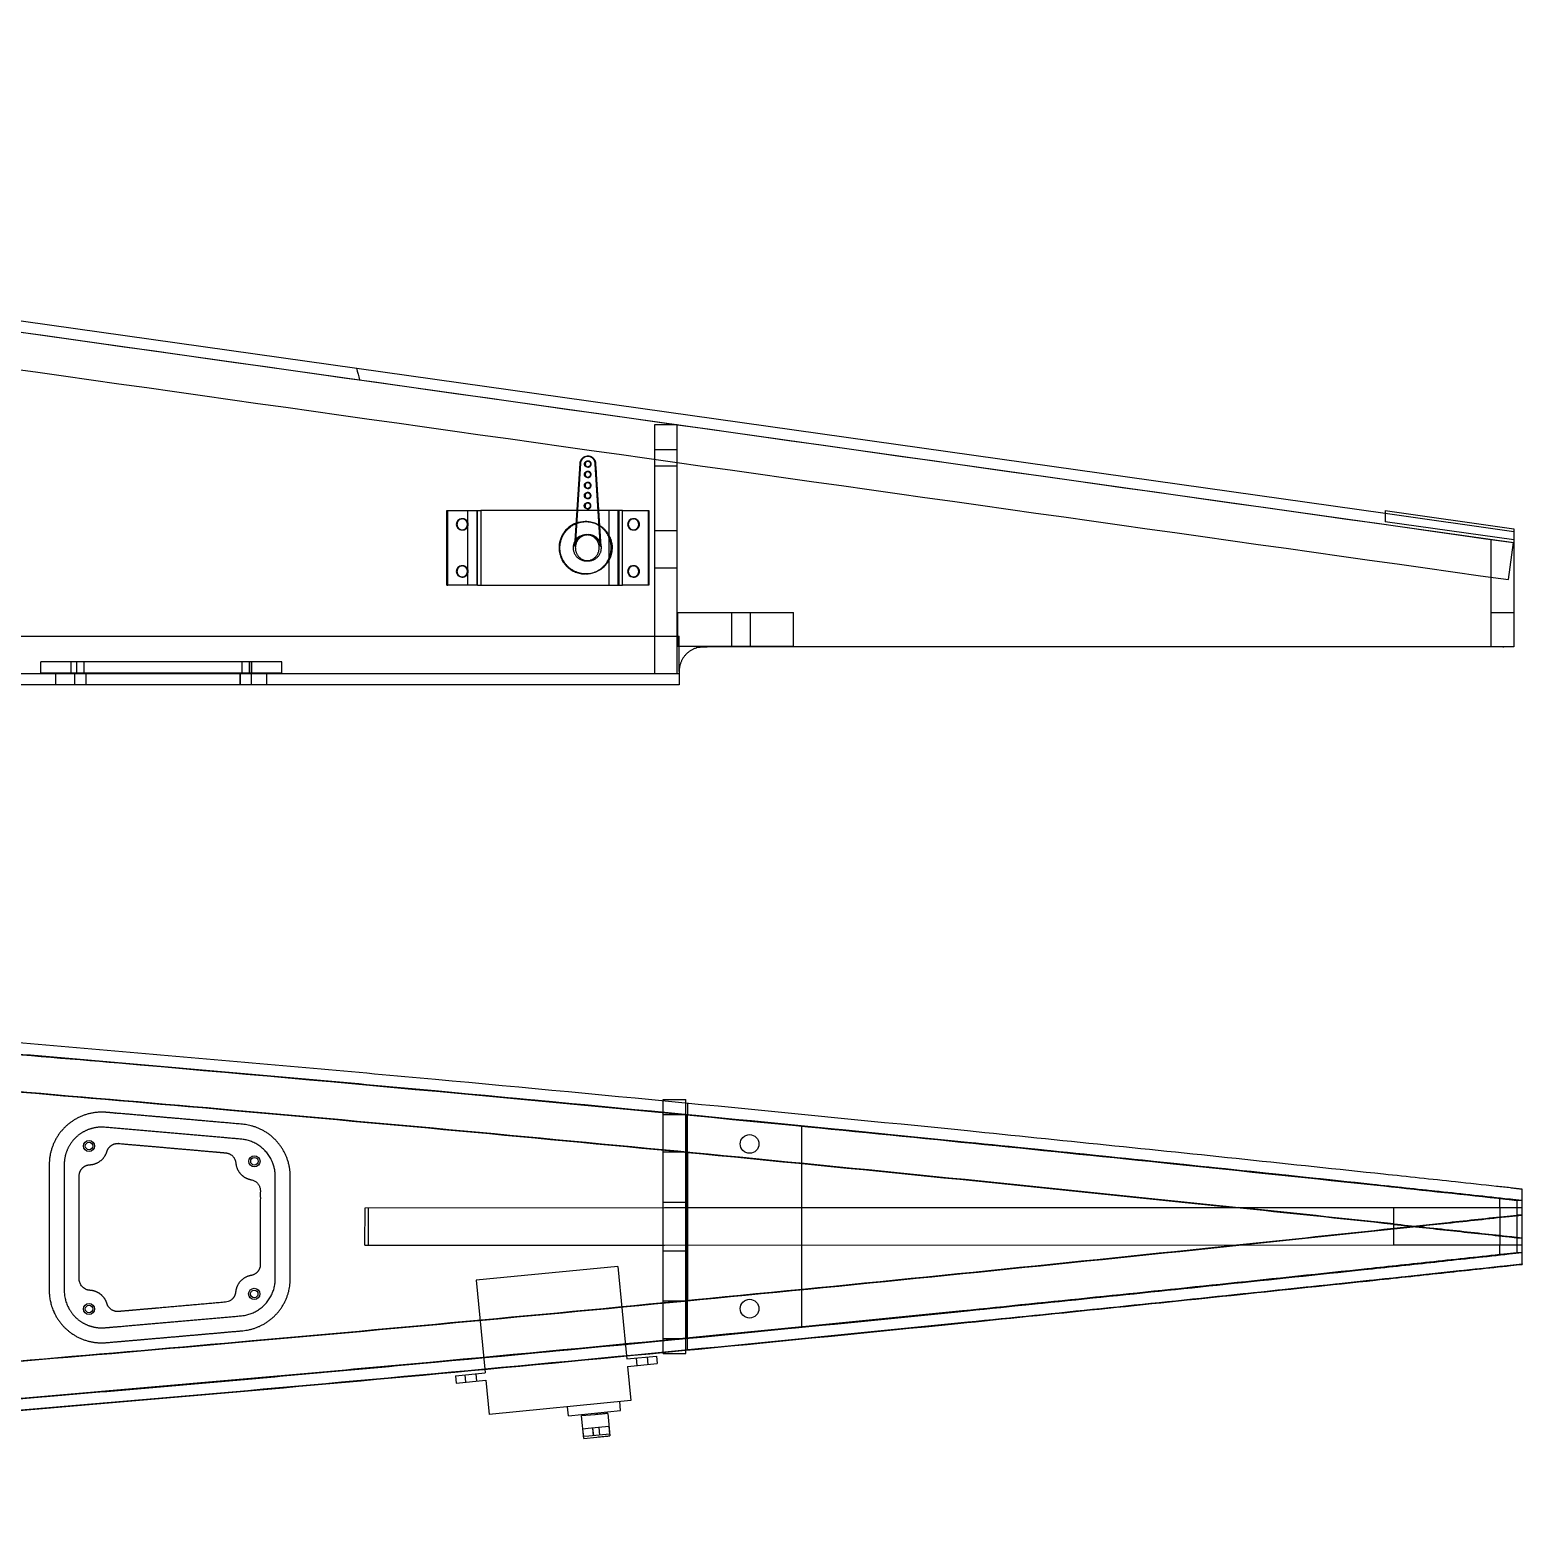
# Model space of a CAD drawing. Header units: millimetres. Extents: x -1145 to 1283, y -288 to 253.
# Drawn here: x 741 to 1283, y -286 to 253 of the extents above; entities that cross this region are included whole.
import ezdxf

# ---------------------------------------------------------------- set-up
doc = ezdxf.new("R2010")
doc.units = ezdxf.units.MM
doc.header["$MEASUREMENT"] = 0
doc.layers.add('Dibujo2D$oculto$líneas', color=7, linetype='Continuous', true_color=0xffffff)
doc.layers.add('Dibujo2D$visible$líneas', color=18, linetype='Continuous', true_color=0x000000)

msp = doc.modelspace()

# ---------------------------------------------------------------- linework, layer by layer
at = {"layer": 'Dibujo2D$oculto$líneas'}
for p, q in [((967.68, 109.53), (975.83, 109.53)), ((967.68, 94.58), (967.68, 109.53)), ((975.83, 94.58), (975.83, 109.53)), ((967.68, 100.56), (975.83, 100.56)), ((943.2, 92.55), (943.46, 92.55)), ((943.21, 96.32), (943.48, 96.32)), ((943.47, 94.14), (943.21, 94.14)), ((967.68, 94.58), (975.83, 94.58)), ((967.68, 71.13), (967.68, 94.58)), ((975.83, 71.13), (975.83, 94.58)), ((943.18, 88.55), (943.44, 88.55)), ((943.46, 90.37), (943.2, 90.37)), ((943.16, 84.85), (943.43, 84.85)), ((943.42, 82.68), (943.16, 82.68)), ((943.44, 86.37), (943.18, 86.37)), ((899.7, 78.4), (899.7, 51.22)), ((903, 78.4), (903, 51.22)), ((947.35, 78.4), (939.34, 78.4)), ((943.15, 81.16), (943.41, 81.16)), ((943.41, 78.98), (943.15, 78.98)), ((951.1, 51.22), (951.1, 78.4)), ((954.4, 51.22), (954.4, 78.4)), ((954.66, 78.4), (954.66, 51.22)), ((965.21, 78.4), (965.21, 51.22)), ((1232.85, 78.33), (1232.85, 74.25)), ((1232.85, 77.35), (1232.85, 74.25)), ((1232.85, 77.35), (1279.45, 70.78)), ((897.62, 75.36), (897.79, 75.36)), ((897.62, 71.28), (897.79, 71.28)), ((942.48, 74.33), (942.37, 74.33)), ((959.8, 75.36), (959.98, 75.36)), ((959.8, 71.28), (959.98, 71.28)), ((1279.45, 67.68), (1232.85, 74.25)), ((942.75, 69.58), (943.21, 69.58)), ((947.91, 65.44), (948.17, 65.44)), ((948.17, 65.44), (948.14, 65.95)), ((1271.29, 28.81), (1271.29, 67.85)), ((1277.53, 53.24), (1279.43, 66.7)), ((897.62, 58.27), (897.79, 58.27)), ((897.62, 54.19), (897.79, 54.19)), ((959.8, 58.27), (959.98, 58.27)), ((959.8, 54.19), (959.98, 54.19)), ((967.68, 32.72), (967.68, 57.53)), ((975.83, 32.72), (975.83, 57.53)), ((976.04, 41.33), (1017.95, 41.33)), ((976.04, 29.1), (976.04, 41.33)), ((995.59, 29.1), (995.59, 41.33)), ((1002.39, 29.1), (1002.39, 41.33)), ((1017.95, 29.1), (1017.95, 41.33)), ((1271.29, 41.34), (1279.45, 41.34)), ((733.74, 32.72), (976.51, 32.72)), ((967.68, 19.13), (967.68, 32.72)), ((975.83, 19.13), (975.83, 32.72)), ((976.51, 20.17), (976.51, 32.72)), ((976.04, 29.1), (1017.95, 29.1)), ((744.76, 19.31), (744.76, 23.38)), ((755.63, 23.38), (755.63, 19.31)), ((757.84, 19.31), (757.84, 23.38)), ((760.55, 19.31), (760.55, 23.38)), ((817.81, 19.31), (817.81, 23.38)), ((817.88, 19.31), (817.88, 23.38)), ((820.53, 19.31), (820.53, 23.38)), ((820.6, 19.31), (820.6, 23.38)), ((821.38, 19.31), (821.38, 23.38)), ((832.25, 19.31), (832.25, 23.38)), ((832.25, 19.31), (744.76, 19.31)), ((750.19, 19.13), (750.19, 19.15)), ((750.19, 15.05), (750.19, 19.13)), ((757.16, 15.07), (757.16, 19.15)), ((761.23, 15.07), (761.23, 19.15)), ((817.13, 15.07), (817.13, 19.15)), ((817.2, 15.07), (817.2, 19.15)), ((821.21, 15.07), (821.21, 19.15)), ((821.28, 15.07), (821.28, 19.15)), ((826.82, 19.13), (826.82, 19.15)), ((826.82, 15.05), (826.82, 19.13)), ((826.82, 15.07), (750.19, 15.07)), ((970.75, -140.93), (970.75, -136.1)), ((978.91, -140.93), (978.91, -136.88)), ((979.59, -136.95), (979.59, -141)), ((970.75, -140.93), (978.91, -140.93)), ((970.75, -154.52), (970.75, -140.93)), ((978.91, -154.52), (978.91, -140.93)), ((979.11, -141.05), (979.11, -174.81)), ((979.59, -141.1), (979.59, -141)), ((979.59, -154.59), (979.59, -141)), ((1021.03, -145.17), (979.59, -141.1)), ((1021.03, -145.17), (979.88, -141.13)), ((1021.03, -174.8), (1021.03, -145.17)), ((970.75, -154.52), (978.91, -154.52)), ((970.75, -172.78), (970.75, -154.52)), ((978.91, -172.78), (978.91, -154.52)), ((979.59, -154.59), (979.59, -208.64)), ((970.75, -172.78), (978.91, -172.78)), ((970.75, -174.81), (970.75, -172.78)), ((978.91, -174.81), (978.91, -172.78)), ((1274.37, -174.73), (1274.37, -171.26)), ((1280.61, -172.21), (1280.61, -177.49)), ((1282.5, -172.21), (1280.61, -172.21)), ((1282.5, -177.49), (1282.5, -172.21)), ((1250.66, -174.74), (1282.53, -174.73)), ((1274.37, -174.73), (1274.37, -188.32)), ((1280.61, -177.49), (1280.61, -191.08)), ((1282.5, -177.49), (1280.61, -177.49)), ((1282.5, -191.08), (1282.5, -177.49)), ((970.75, -190.45), (970.75, -188.4)), ((978.91, -190.45), (978.91, -188.4)), ((979.11, -188.4), (979.11, -222.14)), ((1021.03, -218.02), (1021.03, -188.39)), ((1250.65, -188.33), (1282.53, -188.32)), ((1274.37, -191.96), (1274.37, -188.32)), ((1280.61, -185.8), (1282.5, -185.8)), ((970.75, -190.45), (978.91, -190.45)), ((970.75, -208.7), (970.75, -190.45)), ((978.91, -208.7), (978.91, -190.45)), ((1280.61, -191.08), (1282.5, -191.08)), ((954.18, -196.16), (902.78, -201.2)), ((954.18, -196.16), (957.37, -228.68)), ((902.78, -201.2), (905.95, -233.53)), ((970.75, -208.7), (978.91, -208.7)), ((970.75, -222.29), (970.75, -208.7)), ((978.91, -222.29), (978.91, -208.7)), ((979.59, -222.23), (979.59, -208.64)), ((979.11, -222.14), (1021.03, -218.02)), ((970.75, -222.29), (978.91, -222.29)), ((970.75, -223.25), (970.75, -222.29)), ((970.75, -227.4), (970.75, -223.25)), ((978.91, -222.47), (978.91, -222.29)), ((978.91, -226.61), (978.91, -222.47)), ((979.59, -222.23), (979.59, -222.4)), ((979.59, -226.55), (979.59, -222.4)), ((960.85, -229.45), (961.12, -232.15)), ((964.91, -229.05), (965.17, -231.76)), ((898.67, -235.54), (898.93, -238.25)), ((902.72, -235.14), (902.99, -237.85)), ((950.97, -254.34), (950.99, -254.33)), ((945.41, -257.61), (945.14, -254.91)), ((945.42, -257.61), (945.16, -254.91)), ((945.44, -257.61), (945.17, -254.9)), ((945.46, -257.61), (945.19, -254.9)), ((945.47, -257.61), (945.21, -254.9)), ((947.31, -254.7), (947.57, -257.4)), ((947.32, -254.69), (947.59, -257.4)), ((947.34, -254.69), (947.6, -257.4)), ((947.36, -254.69), (947.62, -257.4)), ((947.37, -254.69), (947.64, -257.39))]:
    msp.add_line(p, q, dxfattribs=at)
for centre, radius in [((762.27, -152.43), 2.04), ((762.27, -152.43), 1.36), ((1002.07, -151.69), 3.4), ((822.32, -157.99), 2.04), ((822.32, -157.99), 1.36), ((822.25, -206.15), 2.04), ((822.25, -206.15), 1.36), ((762.27, -211.62), 2.04), ((762.27, -211.62), 1.36), ((1002.07, -211.5), 3.4)]:
    msp.add_circle(centre, radius, dxfattribs=at)
for centre, radius, start, end in [((959.83, 154.53), 103.4, 193.7079, 196.1378), ((959.83, 154.53), 103.39, 193.7082, 196.1382), ((943.21, 95.26), 2.79, 87.5147, 89.9974), ((943.2, 91.47), 1.08, 82.9292, 89.7398), ((943.21, 95.24), 1.08, 82.9292, 89.7398), ((943.18, 87.47), 1.08, 82.9292, 89.7398), ((943.16, 83.78), 1.08, 82.9292, 89.7398), ((943.15, 80.08), 1.08, 82.9292, 89.7398), ((897.62, 73.32), 2.03, 90.1373, 180.1366), ((897.62, 73.31), 2.03, 179.8634, 269.8627), ((942.37, 64.9), 9.43, 90.0023, 110.6646), ((959.81, 73.32), 2.03, 90.1373, 180.1366), ((959.81, 73.31), 2.03, 179.8634, 269.8627), ((942.75, 64.85), 4.73, 90.0492, 150.6417), ((943.21, 64.86), 4.71, 88.9225, 89.7399), ((897.62, 56.24), 2.03, 90.1373, 180.1366), ((897.62, 56.23), 2.03, 179.8634, 269.8627), ((959.81, 56.24), 2.03, 90.1373, 180.1366), ((959.81, 56.23), 2.03, 179.8634, 269.8627), ((1750.16, -4568.06), 4401.89, 96.09837, 96.20513)]:
    msp.add_arc(centre, radius, start, end, dxfattribs=at)
for points in [[(-11.76, 248.83), (418.64, 188.12), (849.03, 127.41), (1279.43, 66.7)], [(-13.68, 235.37), (416.72, 174.66), (847.13, 113.95), (1277.53, 53.24)]]:
    msp.add_open_spline(points, degree=3, dxfattribs=at)
for points, weights, degree, knots in [([(947.91, 65.44), (946.96, 80.43), (946.01, 95.41), (945.86, 97.91), (943.36, 98.04)], [1, 1, 1, 0.746609321215, 1], 2, [7.476109, 7.476109, 7.476109, 29.569266, 29.569266, 33.656488, 33.656488, 33.656488]), ([(943.33, 90.38), (943.26, 90.37), (943.19, 90.37), (942.11, 90.38), (942.11, 91.46), (942.12, 92.54), (943.2, 92.55)], [1, 0.997954391086, 1, 0.707132416842, 1, 0.7086951746, 1], 2, [0, 0, 0, 0.137805, 0.137805, 1.841733, 1.841733, 3.540729, 3.540729, 3.540729]), ([(943.35, 94.15), (943.28, 94.14), (943.21, 94.14), (942.12, 94.15), (942.13, 95.24), (942.13, 96.32), (943.21, 96.32)], [1, 0.997954391086, 1, 0.707132416842, 1, 0.708695174601, 1], 2, [0, 0, 0, 0.137805, 0.137805, 1.841733, 1.841733, 3.540729, 3.540729, 3.540729]), ([(943.31, 86.38), (943.24, 86.37), (943.17, 86.37), (942.09, 86.38), (942.1, 87.46), (942.1, 88.54), (943.18, 88.55)], [1, 0.997954391086, 1, 0.707132416842, 1, 0.708695174601, 1], 2, [0, 0, 0, 0.137805, 0.137805, 1.841733, 1.841733, 3.540729, 3.540729, 3.540729]), ([(943.29, 82.69), (943.23, 82.68), (943.16, 82.68), (942.07, 82.69), (942.08, 83.77), (942.08, 84.85), (943.16, 84.85)], [1, 0.997954391086, 1, 0.707132416842, 1, 0.7086951746, 1], 2, [0, 0, 0, 0.137805, 0.137805, 1.841733, 1.841733, 3.540729, 3.540729, 3.540729]), ([(943.28, 78.99), (943.21, 78.98), (943.14, 78.98), (942.06, 78.99), (942.06, 80.08), (942.07, 81.16), (943.15, 81.16)], [1, 0.997954391086, 1, 0.707132416842, 1, 0.7086951746, 1], 2, [0, 0, 0, 0.137805, 0.137805, 1.841733, 1.841733, 3.540729, 3.540729, 3.540729]), ([(939.03, 73.59), (940.79, 74.33), (942.69, 74.33), (945.4, 74.33), (947.7, 72.89)], [1, 0.98024007873, 1, 0.961098810506, 1], 2, [0, 0, 0, 3.755335, 3.755335, 9.036055, 9.036055, 9.036055]), ([(942.58, 55.31), (951.84, 55.51), (951.84, 64.82), (951.84, 74.12), (942.58, 74.33)], [0.990990101179, 0.711683237731, 1, 0.711683237731, 0.990990101179], 2, [11.166251, 11.166251, 11.166251, 21.988925, 21.988925, 32.811599, 32.811599, 32.811599]), ([(942.75, 60.06), (947.46, 60.06), (947.48, 64.8), (947.5, 69.55), (942.77, 69.58)], [0.998136575662, 0.7080414762, 1, 0.707106781187, 1], 2, [-10.978029, -10.978029, -10.978029, -5.497787, -5.497787, 0, 0, 0]), ([(835.33, -200.56), (835.33, -210.94), (828.32, -218.6), (817.98, -219.52), (806.29, -220.56), (794.59, -221.58), (782.9, -222.6), (778.1, -223.01), (773.3, -223.43), (768.49, -223.84), (763.1, -224.31), (757.98, -222.56), (754, -218.9), (750.01, -215.25), (747.83, -210.29), (747.83, -204.88), (747.83, -189.65), (747.83, -174.41), (747.83, -159.17), (747.83, -153.76), (750.01, -148.81), (754, -145.15), (757.98, -141.5), (763.1, -139.75), (768.49, -140.21), (770.39, -140.38), (772.28, -140.54), (774.18, -140.7), (788.78, -141.96), (803.38, -143.24), (817.98, -144.54), (828.32, -145.46), (835.33, -153.11), (835.33, -163.49), (835.33, -175.85), (835.33, -188.21), (835.33, -200.56)], [1, 0.825130250236, 0.825130250236, 1, 0.999999694745, 0.999999694745, 1, 0.999999945714, 0.999999945714, 1, 0.943641028829, 0.943641028829, 1, 0.943641028829, 0.943641028829, 1, 1, 1, 1, 0.943641101987, 0.943641101987, 1, 0.943641101988, 0.943641101988, 1, 1, 1, 1, 0.99999952019, 0.99999952019, 1, 0.825128707648, 0.825128707648, 1, 1, 1, 1], 3, [0, 0, 0, 0, 28.205492, 28.205492, 28.205492, 63.426734, 63.426734, 63.426734, 77.884993, 77.884993, 77.884993, 93.645857, 93.645857, 93.645857, 109.406726, 109.406726, 109.406726, 143.038618, 143.038618, 143.038618, 158.799482, 158.799482, 158.799482, 174.560336, 174.560336, 174.560336, 178.755096, 178.755096, 178.755096, 222.73146, 222.73146, 222.73146, 250.93707, 250.93707, 250.93707, 278.212751, 278.212751, 278.212751, 278.212751]), ([(829.89, -200.56), (829.89, -207.98), (824.89, -213.45), (817.5, -214.1), (801.01, -215.57), (784.52, -217.01), (768.03, -218.43), (764.18, -218.76), (760.52, -217.51), (757.67, -214.9), (754.83, -212.28), (753.27, -208.75), (753.27, -204.88), (753.27, -189.65), (753.27, -174.41), (753.27, -159.17), (753.27, -155.31), (754.83, -151.77), (757.67, -149.16), (760.52, -146.55), (764.18, -145.3), (768.03, -145.63), (784.52, -147.05), (801.01, -148.49), (817.5, -149.95), (824.89, -150.61), (829.89, -156.08), (829.89, -163.49), (829.89, -175.85), (829.89, -188.21), (829.89, -200.56)], [1, 0.825130250237, 0.825130250237, 1, 0.999999383428, 0.999999383428, 1, 0.943641028829, 0.943641028829, 1, 0.943641028829, 0.943641028829, 1, 1, 1, 1, 0.943641101988, 0.943641101988, 1, 0.943641101988, 0.943641101988, 1, 0.999999384082, 0.999999384082, 1, 0.825128707648, 0.825128707648, 1, 1, 1, 1], 3, [0, 0, 0, 0, 20.146771, 20.146771, 20.146771, 69.811479, 69.811479, 69.811479, 81.069239, 81.069239, 81.069239, 92.326998, 92.326998, 92.326998, 125.958891, 125.958891, 125.958891, 137.216643, 137.216643, 137.216643, 148.474396, 148.474396, 148.474396, 198.13908, 198.13908, 198.13908, 218.285944, 218.285944, 218.285944, 245.561625, 245.561625, 245.561625, 245.561625]), ([(768.78, -154.4), (767.92, -157.25), (765.57, -159.08), (762.59, -159.22), (760.3, -159.33), (758.71, -160.99), (758.71, -163.29), (758.71, -175.78), (758.71, -188.27), (758.71, -200.76), (758.71, -203.06), (760.3, -204.73), (762.59, -204.84), (765.57, -204.98), (767.92, -206.81), (768.78, -209.66), (769.36, -211.58), (771.03, -212.71), (773.03, -212.54), (776.01, -212.28), (778.98, -212.02), (781.96, -211.76), (791.9, -210.9), (801.84, -210.03), (811.78, -209.15), (813.83, -208.97), (815.28, -207.53), (815.48, -205.49), (815.79, -202.33), (817.95, -200), (821.08, -199.45), (823.12, -199.1), (824.46, -197.51), (824.46, -195.44), (824.46, -186.52), (824.46, -177.6), (824.46, -168.69), (824.46, -166.62), (823.14, -165.04), (821.11, -164.67), (817.98, -164.11), (815.84, -161.76), (815.55, -158.6), (815.36, -156.55), (813.9, -155.09), (811.85, -154.91), (798.98, -153.77), (786.11, -152.65), (773.24, -151.54), (773.17, -151.53), (773.1, -151.52), (773.03, -151.52), (771.03, -151.35), (769.36, -152.47), (768.78, -154.4)], [1, 0.877882368096, 0.877882368096, 1, 0.81570680752, 0.81570680752, 1, 1, 1, 1, 0.815707294876, 0.815707294876, 1, 0.877882387029, 0.877882387029, 1, 0.851083566453, 0.851083566453, 1, 1, 1, 1, 0.999999777926, 0.999999777926, 1, 0.846418919578, 0.846418919578, 1, 0.863882779316, 0.863882779316, 1, 0.843579365302, 0.843579365302, 1, 1, 1, 1, 0.84503411712, 0.84503411712, 1, 0.863900315978, 0.863900315978, 1, 0.844989137498, 0.844989137498, 1, 0.999999624855, 0.999999624855, 1, 1, 1, 1, 0.851083806563, 0.851083806563, 1], 3, [0, 0, 0, 0, 8.357675, 8.357675, 8.357675, 14.570549, 14.570549, 14.570549, 42.139471, 42.139471, 42.139471, 48.352335, 48.352335, 48.352335, 56.71001, 56.71001, 56.71001, 62.267672, 62.267672, 62.267672, 68.861672, 68.861672, 68.861672, 98.801537, 98.801537, 98.801537, 104.449167, 104.449167, 104.449167, 113.289559, 113.289559, 113.289559, 118.991373, 118.991373, 118.991373, 138.67313, 138.67313, 138.67313, 144.347238, 144.347238, 144.347238, 153.18704, 153.18704, 153.18704, 158.862007, 158.862007, 158.862007, 197.617862, 197.617862, 197.617862, 197.772173, 197.772173, 197.772173, 203.329831, 203.329831, 203.329831, 203.329831])]:
    msp.add_rational_spline(points, weights, degree=degree, knots=knots, dxfattribs=at)
for points, weights in [([(897.75, 75.35), (897.73, 75.36), (897.71, 75.36)], [0.97448786274, 0.978316443618, 0.982266230892]), ([(897.71, 71.28), (897.73, 71.28), (897.75, 71.29)], [0.982266230892, 0.978316443618, 0.97448786274]), ([(959.93, 75.35), (959.91, 75.36), (959.89, 75.36)], [0.97448786274, 0.978316443618, 0.982266230892]), ([(959.89, 71.28), (959.91, 71.28), (959.93, 71.29)], [0.982266230892, 0.978316443618, 0.97448786274]), ([(938.51, 65.4), (939.03, 69.59), (943.23, 69.58)], [1, 0.747651883168, 1]), ([(943.35, 69.57), (947.38, 69.46), (947.91, 65.44)], [0.991010537939, 0.758143449768, 1]), ([(948.17, 65.44), (947.65, 69.39), (943.7, 69.57)], [1, 0.761264742934, 0.985079046433]), ([(897.75, 58.27), (897.73, 58.27), (897.71, 58.27)], [0.97448786274, 0.978316443618, 0.982266230892]), ([(897.71, 54.2), (897.73, 54.2), (897.75, 54.2)], [0.982266230892, 0.978316443618, 0.97448786274]), ([(959.93, 58.27), (959.91, 58.27), (959.89, 58.27)], [0.97448786274, 0.978316443618, 0.982266230892]), ([(959.89, 54.2), (959.91, 54.2), (959.93, 54.2)], [0.982266230892, 0.978316443618, 0.97448786274])]:
    msp.add_rational_spline(points, weights, degree=2, dxfattribs=at)
for points, knots in [([(-8.68, -81.03), (31.78, -81.04), (115.41, -82.15), (221.9, -85.73), (312.17, -89.86), (411.85, -95.2), (515.5, -101.91), (624.46, -109.93), (740.09, -119.13), (891.92, -132.44), (1079.88, -150.64), (1208.66, -164.14), (1274.37, -171.26)], [0, 0, 0, 0, 121.393758, 250.870391, 319.647372, 392.501638, 550.32674, 631.239502, 720.262405, 898.29648, 1088.482281, 1286.765381, 1286.765381, 1286.765381, 1286.765381]), ([(1282.53, -172.24), (1280.97, -172.07), (1270.91, -170.98), (1252.8, -169.03), (1219.47, -165.46), (1162.44, -159.43), (1049.04, -147.76), (922.85, -135.52), (799.25, -124.41), (683.67, -114.6), (546.47, -104.02), (414.51, -95.47), (314.83, -90.09), (221.89, -85.81), (114.07, -82.21), (30.45, -81.13), (-8.68, -81.13)], [0, 0, 0, 0, 4.700097, 30.35873, 54.645704, 105.243442, 202.397914, 396.641326, 485.604852, 574.67642, 744.624915, 898.446029, 971.350913, 1044.110457, 1177.568966, 1294.96772, 1294.96772, 1294.96772, 1294.96772]), ([(343.27, -91.65), (376.28, -93.41), (444.29, -97.38), (549.93, -104.49), (660.22, -112.81), (817.48, -125.84), (982.69, -141.21), (1135.69, -156.71), (1221.53, -165.77), (1261.8, -170.11), (1276.61, -171.71), (1276.73, -171.73), (1278.06, -171.89), (1279.35, -172.06), (1280.61, -172.21)], [0, 0, 0, 0, 99.165518, 204.36804, 317.652829, 430.958988, 677.775078, 815.389113, 892.318476, 936.730068, 936.904052, 936.998952, 937.109669, 940.905668, 940.905668, 940.905668, 940.905668]), ([(-8.68, -94.62), (29.09, -94.63), (87.09, -95.35), (165.29, -97.45), (250.21, -100.47), (362.04, -105.84), (504.74, -114.66), (656.75, -125.85), (820.72, -139.61), (995.93, -155.92), (1117.32, -168.22), (1179.65, -174.76)], [0, 0, 0, 0, 113.299623, 174.002384, 234.687345, 368.216278, 509.870487, 663.609375, 825.472555, 1003.496486, 1191.504363, 1191.504363, 1191.504363, 1191.504363]), ([(-8.68, -94.63), (28.45, -94.64), (85.82, -95.37), (163.39, -97.45), (248.31, -100.47), (360.14, -105.84), (502.84, -114.66), (654.85, -125.85), (818.82, -139.61), (994.03, -155.92), (1115.42, -168.22), (1177.75, -174.76)], [0, 0, 0, 0, 111.400986, 172.103747, 232.788708, 366.317642, 507.971851, 661.710738, 823.573918, 1001.597849, 1189.610601, 1189.610601, 1189.610601, 1189.610601]), ([(1274.37, -171.26), (1275.62, -171.4), (1276.98, -171.54), (1278.65, -171.73), (1280.12, -171.92), (1281.48, -172.08), (1282.53, -172.21)], [0, 0, 0, 0, 3.781946, 4.098269, 5.04727, 8.210603, 8.210603, 8.210603, 8.210603]), ([(1278.45, -171.71), (1278.54, -171.72), (1278.64, -171.73), (1279.16, -171.79), (1279.58, -171.85), (1280.83, -172), (1281.67, -172.11), (1282.5, -172.21)], [-3.03761, -3.03761, -3.03761, -3.03761, -2.820079, -2.820079, -1.880053, -1.880053, 0, 0, 0, 0]), ([(1235.93, -182.3), (1239.08, -181.97), (1245.26, -181.3), (1258.59, -179.87), (1270.33, -178.6), (1279.05, -177.66), (1280.61, -177.49)], [0, 0, 0, 0, 9.518984, 18.626602, 40.237404, 44.937501, 44.937501, 44.937501, 44.937501]), ([(1235.93, -182.51), (1239.04, -182.17), (1245.52, -181.48), (1259.48, -179.98), (1271.89, -178.64), (1280.95, -177.66), (1282.5, -177.49)], [0, 0, 0, 0, 9.404597, 19.524171, 42.146932, 46.847029, 46.847029, 46.847029, 46.847029]), ([(1235.93, -180.72), (1239.38, -181.09), (1246.52, -181.85), (1260.67, -183.37), (1271.42, -184.53), (1278.54, -185.31), (1279.93, -185.48), (1281.25, -185.65), (1282.5, -185.8)], [0, 0, 0, 0, 10.414501, 21.54903, 42.679326, 42.85331, 43.058927, 46.854927, 46.854927, 46.854927, 46.854927]), ([(1235.93, -180.92), (1239.42, -181.29), (1246.26, -182.03), (1259.77, -183.48), (1269.85, -184.57), (1276.65, -185.31), (1278.03, -185.48), (1279.35, -185.65), (1280.61, -185.8)], [0, 0, 0, 0, 10.529545, 20.651845, 40.769911, 40.943895, 41.149512, 44.945512, 44.945512, 44.945512, 44.945512]), ([(-8.68, -268.6), (29.1, -268.6), (107.32, -267.62), (229.98, -263.72), (362.01, -257.38), (504.72, -248.57), (659.45, -237.17), (826.1, -223.14), (1001.69, -206.73), (1120.76, -194.64), (1180.79, -188.35)], [0, 0, 0, 0, 113.330048, 234.667728, 368.149213, 509.876034, 663.589312, 833.605255, 1011.579676, 1192.651689, 1192.651689, 1192.651689, 1192.651689]), ([(-5.32, -268.59), (32.05, -268.55), (109.87, -267.51), (232.12, -263.55), (364.15, -257.16), (508.2, -248.21), (661.59, -236.85), (826.89, -222.89), (999.79, -206.73), (1118.86, -194.64), (1178.88, -188.35)], [0, 0, 0, 0, 112.124539, 233.456293, 366.945791, 508.666975, 666.433045, 828.351579, 1006.326, 1187.393115, 1187.393115, 1187.393115, 1187.393115]), ([(1282.53, -191.26), (1280.97, -191.42), (1270.91, -192.51), (1252.8, -194.47), (1219.47, -198.04), (1162.44, -204.07), (1049.04, -215.74), (922.85, -227.98), (799.25, -239.08), (683.67, -248.9), (546.47, -259.48), (414.51, -268.03), (314.83, -273.41), (221.89, -277.69), (114.07, -281.29), (30.45, -282.36), (-8.68, -282.37)], [0, 0, 0, 0, 4.700097, 30.35873, 54.645704, 105.243442, 202.397914, 396.641326, 485.604852, 574.67642, 744.624915, 898.446029, 971.350913, 1044.110457, 1177.568966, 1294.96772, 1294.96772, 1294.96772, 1294.96772]), ([(-8.68, -282.19), (30.45, -282.19), (114.06, -281.11), (220.52, -277.56), (312.12, -273.36), (410.46, -268.09), (541.06, -259.67), (706.5, -247), (885.22, -231.41), (1075.86, -213), (1207.32, -199.22), (1274.37, -191.96)], [0, 0, 0, 0, 117.378215, 250.836724, 319.553991, 392.450844, 546.277625, 712.173447, 890.218283, 1084.45227, 1286.765386, 1286.765386, 1286.765386, 1286.765386]), ([(-5.32, -282.19), (13.6, -282.16), (53.67, -281.87), (136.87, -280.31), (225.36, -277.29), (316.95, -273.03), (416.64, -267.61), (547.24, -259.1), (683.1, -248.61), (797.33, -238.91), (920.93, -227.8), (1047.13, -215.57), (1160.53, -203.89), (1217.55, -197.86), (1250.88, -194.3), (1268.99, -192.34), (1279.05, -191.25), (1280.61, -191.08)], [0, 0, 0, 0, 56.767325, 120.220867, 249.625265, 322.392903, 395.297798, 549.113238, 715.017085, 804.088652, 893.052178, 1087.29559, 1184.450062, 1235.0478, 1259.334774, 1284.993408, 1289.693505, 1289.693505, 1289.693505, 1289.693505])]:
    msp.add_open_spline(points, degree=3, knots=knots, dxfattribs=at)
at = {"layer": 'Dibujo2D$visible$líneas'}
for p, q in [((-11.76, 252.91), (1232.85, 77.35)), ((-11.76, 248.83), (1279.45, 66.7)), ((943.21, 98.05), (943.48, 98.05)), ((940.42, 95.41), (938.51, 65.4)), ((940.68, 95.41), (938.78, 65.4)), ((892.21, 51.22), (892.21, 78.4)), ((892.21, 78.4), (892.47, 78.4)), ((892.47, 78.4), (903.26, 78.4)), ((892.47, 51.22), (892.47, 78.4)), ((903.26, 78.4), (904.48, 78.4)), ((903.26, 51.22), (903.26, 78.4)), ((939.34, 78.4), (904.48, 78.4)), ((904.48, 78.4), (904.48, 51.22)), ((955.88, 78.4), (947.35, 78.4)), ((955.88, 51.22), (955.88, 78.4)), ((955.88, 78.4), (965.48, 78.4)), ((965.48, 78.4), (965.48, 51.22)), ((1232.85, 78.33), (1279.45, 71.75)), ((1232.85, 78.33), (1232.85, 77.35)), ((967.68, 71.13), (975.83, 71.13)), ((967.68, 57.53), (967.68, 71.13)), ((975.83, 57.53), (975.83, 71.13)), ((1279.45, 71.75), (1279.45, 70.78)), ((1279.45, 70.78), (1279.45, 66.7)), ((938.78, 65.4), (938.51, 65.4)), ((1279.45, 66.7), (1279.45, 28.81)), ((943.52, 60.06), (942.75, 60.06)), ((942.48, 55.3), (942.37, 55.3)), ((967.68, 57.53), (975.83, 57.53)), ((892.21, 51.22), (892.47, 51.22)), ((903.26, 51.22), (892.47, 51.22)), ((903.26, 51.22), (904.48, 51.22)), ((904.48, 51.22), (955.88, 51.22)), ((965.48, 51.22), (955.88, 51.22)), ((832.25, 23.38), (744.76, 23.38)), ((-1052.88, 19.13), (976.51, 19.13)), ((826.82, 19.15), (750.19, 19.15)), ((976.51, 19.13), (976.51, 15.05)), ((976.51, 15.05), (-668.21, 15.05)), ((970.75, -135.49), (978.91, -135.49)), ((970.75, -136.1), (970.75, -135.49)), ((978.91, -136.88), (978.91, -135.49)), ((1282.53, -168.1), (1282.53, -168.09)), ((1282.53, -174.73), (1282.53, -168.1)), ((862.45, -188.43), (862.46, -174.84)), ((862.46, -174.84), (971.13, -174.81)), ((863.59, -174.84), (863.58, -188.43)), ((970.75, -188.4), (970.75, -174.81)), ((971.13, -174.81), (1235.93, -174.74)), ((978.91, -188.4), (978.91, -174.81)), ((979.11, -174.81), (979.11, -188.4)), ((1021.03, -181.59), (1021.03, -174.8)), ((1235.93, -174.74), (1250.66, -174.74)), ((1235.93, -188.33), (1235.93, -174.74)), ((1282.53, -188.32), (1282.53, -174.73)), ((1021.03, -188.39), (1021.03, -181.59)), ((862.45, -188.43), (971.13, -188.4)), ((971.13, -188.4), (1235.93, -188.33)), ((1235.93, -188.33), (1250.65, -188.33)), ((1282.53, -195.23), (1282.53, -188.32)), ((1282.53, -195.23), (1282.53, -195.41)), ((970.75, -227.73), (970.75, -227.4)), ((978.91, -227.73), (978.91, -226.61)), ((957.37, -228.68), (957.48, -229.78)), ((957.48, -229.78), (968.29, -228.72)), ((957.74, -232.48), (968.56, -231.42)), ((957.74, -232.48), (958.96, -244.86)), ((968.29, -228.72), (968.56, -231.42)), ((970.75, -227.73), (978.91, -227.73)), ((895.29, -235.87), (906.08, -234.82)), ((895.29, -235.87), (895.55, -238.58)), ((895.55, -238.58), (906.34, -237.52)), ((905.95, -233.53), (906.08, -234.82)), ((906.34, -237.52), (907.55, -249.9)), ((958.96, -244.86), (907.55, -249.9)), ((936.3, -250.39), (935.98, -247.11)), ((936.3, -250.39), (955.24, -248.54)), ((955.24, -248.54), (954.92, -245.26)), ((945.84, -250.02), (941.09, -250.48)), ((941.88, -258.6), (941.09, -250.48)), ((950.97, -254.34), (943.5, -255.07)), ((950.56, -249.55), (951.35, -257.67)), ((950.99, -254.33), (951.25, -257.04)), ((943.5, -255.07), (941.59, -255.26)), ((941.86, -257.96), (941.59, -255.26)), ((943.76, -257.77), (941.86, -257.96)), ((941.88, -258.6), (946.64, -258.13)), ((951.25, -257.04), (943.76, -257.77))]:
    msp.add_line(p, q, dxfattribs=at)
for centre, radius, start, end in [((943.22, 95.24), 2.81, 90.1225, 176.5017), ((-1673.56, -27365.03), 27339.37, 83.890958, 84.013559), ((-1669.09, -27340.69), 27314.89, 83.894889, 84.013605), ((-1674.58, 27012.25), 27349.86, 275.988683, 276.108854), ((-1670.21, 26988.82), 27326.3, 275.98866, 276.10492), ((-1725.39, 27497.03), 27855.14, 275.991086, 276.188544)]:
    msp.add_arc(centre, radius, start, end, dxfattribs=at)
for points, weights, degree, knots in [([(948.14, 65.95), (947.21, 80.68), (946.27, 95.41), (946.11, 98.04), (943.48, 98.05), (940.84, 98.04), (940.68, 95.41)], [1, 1, 1, 0.729093322954, 1, 0.729092924569, 1], 2, [7.846955, 7.846955, 7.846955, 29.569266, 29.569266, 33.8009, 33.8009, 38.032533, 38.032533, 38.032533]), ([(943.47, 92.55), (944.55, 92.54), (944.54, 91.45), (944.54, 91.01), (944.22, 90.69), (943.91, 90.37), (943.46, 90.37), (942.37, 90.38), (942.38, 91.46), (942.38, 91.91), (942.7, 92.23), (943.02, 92.55), (943.47, 92.55)], [1, 0.707132416842, 1, 0.923874781135, 1, 0.923874781135, 1, 0.707132416842, 1, 0.923874781135, 1, 0.923874781135, 1], 2, [0, 0, 0, 1.703928, 1.703928, 2.555869, 2.555869, 3.40781, 3.40781, 5.111737, 5.111737, 5.963679, 5.963679, 6.81562, 6.81562, 6.81562]), ([(943.48, 96.32), (944.57, 96.31), (944.56, 95.23), (944.56, 94.78), (944.24, 94.46), (943.92, 94.14), (943.47, 94.14), (942.39, 94.15), (942.4, 95.24), (942.4, 95.69), (942.72, 96), (943.03, 96.32), (943.48, 96.32)], [1, 0.707132416842, 1, 0.923874781135, 1, 0.923874781135, 1, 0.707132416842, 1, 0.923874781135, 1, 0.923874781135, 1], 2, [0, 0, 0, 1.703928, 1.703928, 2.555869, 2.555869, 3.40781, 3.40781, 5.111737, 5.111737, 5.963679, 5.963679, 6.81562, 6.81562, 6.81562]), ([(943.33, 92.54), (944.28, 92.42), (944.28, 91.45), (944.28, 90.5), (943.33, 90.38)], [1, 0.747962007832, 1, 0.750934214743, 1], 2, [0, 0, 0, 1.575883, 1.575883, 3.141941, 3.141941, 3.141941]), ([(943.35, 96.31), (944.3, 96.19), (944.3, 95.23), (944.29, 94.27), (943.35, 94.15)], [1, 0.747962007832, 1, 0.750934214744, 1], 2, [0, 0, 0, 1.575883, 1.575883, 3.141941, 3.141941, 3.141941]), ([(943.45, 88.55), (944.53, 88.54), (944.53, 87.45), (944.52, 87), (944.21, 86.69), (943.89, 86.37), (943.44, 86.37), (942.35, 86.38), (942.36, 87.46), (942.36, 87.91), (942.68, 88.23), (943, 88.55), (943.45, 88.55)], [1, 0.707132416842, 1, 0.923874781135, 1, 0.923874781135, 1, 0.707132416842, 1, 0.923874781135, 1, 0.923874781135, 1], 2, [0, 0, 0, 1.703928, 1.703928, 2.555869, 2.555869, 3.40781, 3.40781, 5.111737, 5.111737, 5.963679, 5.963679, 6.81562, 6.81562, 6.81562]), ([(943.31, 88.54), (944.27, 88.42), (944.26, 87.45), (944.26, 86.5), (943.31, 86.38)], [1, 0.747962007832, 1, 0.750934214744, 1], 2, [0, 0, 0, 1.575883, 1.575883, 3.141941, 3.141941, 3.141941]), ([(943.43, 84.85), (944.52, 84.84), (944.51, 83.76), (944.51, 83.31), (944.19, 82.99), (943.87, 82.68), (943.42, 82.68), (942.34, 82.69), (942.34, 83.77), (942.35, 84.22), (942.66, 84.54), (942.98, 84.85), (943.43, 84.85)], [1, 0.707132416842, 1, 0.923874781135, 1, 0.923874781135, 1, 0.707132416842, 1, 0.923874781135, 1, 0.923874781135, 1], 2, [0, 0, 0, 1.703928, 1.703928, 2.555869, 2.555869, 3.40781, 3.40781, 5.111737, 5.111737, 5.963679, 5.963679, 6.81562, 6.81562, 6.81562]), ([(943.29, 84.84), (944.25, 84.72), (944.24, 83.76), (944.24, 82.81), (943.29, 82.69)], [1, 0.747962007831, 1, 0.750934214743, 1], 2, [0, 0, 0, 1.575883, 1.575883, 3.141941, 3.141941, 3.141941]), ([(943.42, 81.16), (944.5, 81.15), (944.49, 80.07), (944.49, 79.62), (944.17, 79.3), (943.85, 78.98), (943.41, 78.98), (942.32, 78.99), (942.33, 80.08), (942.33, 80.53), (942.65, 80.84), (942.97, 81.16), (943.42, 81.16)], [1, 0.707132416841, 1, 0.923874781135, 1, 0.923874781135, 1, 0.707132416842, 1, 0.923874781135, 1, 0.923874781135, 1], 2, [0, 0, 0, 1.703928, 1.703928, 2.555869, 2.555869, 3.40781, 3.40781, 5.111737, 5.111737, 5.963679, 5.963679, 6.81562, 6.81562, 6.81562]), ([(943.28, 81.15), (944.23, 81.03), (944.23, 80.07), (944.22, 79.11), (943.28, 78.99)], [1, 0.747962007831, 1, 0.750934214744, 1], 2, [0, 0, 0, 1.575883, 1.575883, 3.141941, 3.141941, 3.141941]), ([(895.85, 73.32), (895.85, 75.35), (897.88, 75.36), (899.92, 75.35), (899.91, 73.32), (899.92, 71.29), (897.88, 71.28), (895.85, 71.29), (895.85, 73.32)], [1, 0.707110820628, 1, 0.707110820628, 1, 0.707110820628, 1, 0.707110820628, 1], 2, [0, 0, 0, 3.194822, 3.194822, 6.389644, 6.389644, 9.584465, 9.584465, 12.779287, 12.779287, 12.779287]), ([(897.75, 71.29), (899.65, 71.41), (899.65, 73.32), (899.65, 75.22), (897.75, 75.35)], [1, 0.73000406181, 1, 0.73000406181, 1], 2, [0, 0, 0, 3.062125, 3.062125, 6.12425, 6.12425, 6.12425]), ([(947.7, 72.89), (952.16, 70.09), (952.16, 64.82), (952.16, 55.3), (942.69, 55.3), (933.22, 55.3), (933.22, 64.82)], [1, 0.874974250308, 1, 0.707106781187, 1, 0.707106781187, 1], 2, [0, 0, 0, 9.628347, 9.628347, 20.623921, 20.623921, 31.619495, 31.619495, 31.619495]), ([(958.04, 73.32), (958.03, 75.35), (960.07, 75.36), (962.1, 75.35), (962.1, 73.32), (962.1, 71.29), (960.07, 71.28), (958.03, 71.29), (958.04, 73.32)], [1, 0.707110820628, 1, 0.707110820628, 1, 0.707110820628, 1, 0.707110820628, 1], 2, [0, 0, 0, 3.194822, 3.194822, 6.389644, 6.389644, 9.584465, 9.584465, 12.779287, 12.779287, 12.779287]), ([(959.93, 71.29), (961.84, 71.41), (961.83, 73.32), (961.84, 75.22), (959.93, 75.35)], [1, 0.730004061811, 1, 0.730004061811, 1], 2, [0, 0, 0, 3.062125, 3.062125, 6.12425, 6.12425, 6.12425]), ([(938.63, 67.16), (938.02, 66.08), (938.01, 64.84), (937.99, 60.08), (942.72, 60.06), (942.73, 60.06), (942.75, 60.06)], [1, 0.96777911079, 1, 0.707106781187, 1, 0.999065304987, 0.998136575662], 2, [0, 0, 0, 2.430765, 2.430765, 7.928552, 7.928552, 7.946097, 7.946097, 7.946097]), ([(943.56, 69.58), (948.3, 69.55), (948.27, 64.8), (948.25, 60.04), (943.52, 60.06), (938.78, 60.08), (938.81, 64.84), (938.83, 69.6), (943.56, 69.58)], [1, 0.707106781187, 1, 0.707106781187, 1, 0.707106781187, 1, 0.707107496489, 0.999998569399], 2, [0, 0, 0, 5.497787, 5.497787, 10.995574, 10.995574, 16.493361, 16.493361, 21.991135, 21.991135, 21.991135]), ([(895.85, 56.23), (895.85, 58.27), (897.88, 58.27), (899.92, 58.27), (899.91, 56.23), (899.92, 54.2), (897.88, 54.19), (895.85, 54.2), (895.85, 56.23)], [1, 0.707110820628, 1, 0.707110820628, 1, 0.707110820628, 1, 0.707110820628, 1], 2, [0, 0, 0, 3.194822, 3.194822, 6.389644, 6.389644, 9.584465, 9.584465, 12.779287, 12.779287, 12.779287]), ([(897.75, 54.2), (899.65, 54.33), (899.65, 56.23), (899.65, 58.14), (897.75, 58.27)], [1, 0.73000406181, 1, 0.730004061811, 1], 2, [0, 0, 0, 3.062125, 3.062125, 6.12425, 6.12425, 6.12425]), ([(958.04, 56.23), (958.03, 58.27), (960.07, 58.27), (962.1, 58.27), (962.1, 56.23), (962.1, 54.2), (960.07, 54.19), (958.03, 54.2), (958.04, 56.23)], [1, 0.707110820628, 1, 0.707110820628, 1, 0.707110820628, 1, 0.707110820628, 1], 2, [0, 0, 0, 3.194822, 3.194822, 6.389644, 6.389644, 9.584465, 9.584465, 12.779287, 12.779287, 12.779287]), ([(959.93, 54.2), (961.84, 54.33), (961.83, 56.23), (961.84, 58.14), (959.93, 58.27)], [1, 0.730004061811, 1, 0.730004061811, 1], 2, [0, 0, 0, 3.062125, 3.062125, 6.12425, 6.12425, 6.12425]), ([(1279.45, 28.81), (1278.09, 28.81), (1276.73, 28.81), (1275.37, 28.81), (1225.51, 28.81), (1128.86, 28.81), (1032.16, 28.81), (985.34, 28.81), (980.17, 28.81), (976.51, 25.15), (976.51, 19.97), (976.51, 19.69), (976.51, 19.41), (976.51, 19.13)], [1, 1, 1, 1, 1, 1, 1, 1, 0.804737854124, 0.804737854124, 1, 1, 1, 1], 3, [0, 0, 0, 0, 3.0174, 3.0174, 3.0174, 113.716973, 217.530399, 217.530399, 217.530399, 231.407698, 231.407698, 231.407698, 232.025127, 232.025127, 232.025127, 232.025127])]:
    msp.add_rational_spline(points, weights, degree=degree, knots=knots, dxfattribs=at)
for points, weights in [([(939.04, 73.73), (932.9, 71.41), (932.9, 64.82)], [0.893553289341, 0.777016800989, 1]), ([(933.22, 64.82), (933.22, 71.15), (939.03, 73.59)], [1, 0.783926444996, 0.886657001341]), ([(943.35, 69.57), (939.28, 69.46), (938.78, 65.4)], [0.988385576082, 0.753599263949, 1]), ([(932.9, 64.82), (932.9, 55.3), (942.37, 55.3)], [1, 0.707106781187, 1]), ([(950.56, -249.55), (950.58, -249.55), (945.84, -250.02)], [1, 0.707106781187, 1]), ([(946.64, -258.13), (951.37, -257.67), (951.35, -257.67)], [1, 0.707106781187, 1])]:
    msp.add_rational_spline(points, weights, degree=2, dxfattribs=at)
for points, knots in [([(1282.53, -168.1), (1281.1, -167.94), (1278, -167.6), (1269.94, -166.73), (1254.59, -165.07), (1224.14, -161.81), (1165.11, -155.55), (1050.43, -143.74), (922.93, -131.38), (799.34, -120.28), (683.7, -110.46), (570.7, -101.75), (461.72, -94.39), (385.01, -89.73), (312.26, -85.83), (221.94, -81.7), (135.62, -78.8), (52, -77.28), (11.55, -77.01), (-8.68, -77.01)], [0, 0, 0, 0, 4.302655, 9.364594, 24.297306, 50.619339, 101.238543, 202.394872, 396.480118, 485.513501, 574.676515, 744.644631, 825.504761, 902.372308, 975.198402, 1044.055483, 1173.615056, 1234.291349, 1294.966837, 1294.966837, 1294.966837, 1294.966837]), ([(-8.68, -286.32), (31.78, -286.31), (93.82, -285.49), (177.39, -283.12), (243.42, -280.64), (312.14, -277.5), (411.85, -272.15), (543.79, -263.63), (711.9, -250.7), (891.96, -234.94), (1049.07, -219.71), (1180.6, -206.18), (1247.66, -199), (1282.53, -195.23)], [0, 0, 0, 0, 121.380578, 186.110431, 250.828843, 319.592452, 392.497509, 550.372174, 716.234934, 898.302962, 1092.627757, 1189.77461, 1294.966278, 1294.966278, 1294.966278, 1294.966278]), ([(-8.68, -286.49), (31.14, -286.49), (92.22, -285.69), (175.23, -283.37), (266.41, -279.97), (388.4, -273.84), (544.54, -263.75), (712.86, -250.8), (891.96, -235.11), (1049.06, -219.89), (1162.38, -208.23), (1221.43, -201.98), (1250.1, -198.91), (1266.49, -197.14), (1275.7, -196.14), (1281.16, -195.55), (1282.53, -195.41)], [0, 0, 0, 0, 119.447912, 183.254467, 249.121166, 393.185971, 549.666854, 718.499929, 899.643818, 1089.029687, 1191.984639, 1241.415746, 1267.161181, 1278.489188, 1290.847023, 1294.966298, 1294.966298, 1294.966298, 1294.966298])]:
    msp.add_open_spline(points, degree=3, knots=knots, dxfattribs=at)
msp.add_open_spline([(1278.45, -167.65), (1279.81, -167.8), (1281.17, -167.94), (1282.53, -168.09)], degree=3, dxfattribs=at)

doc.saveas('drawing.dxf')
